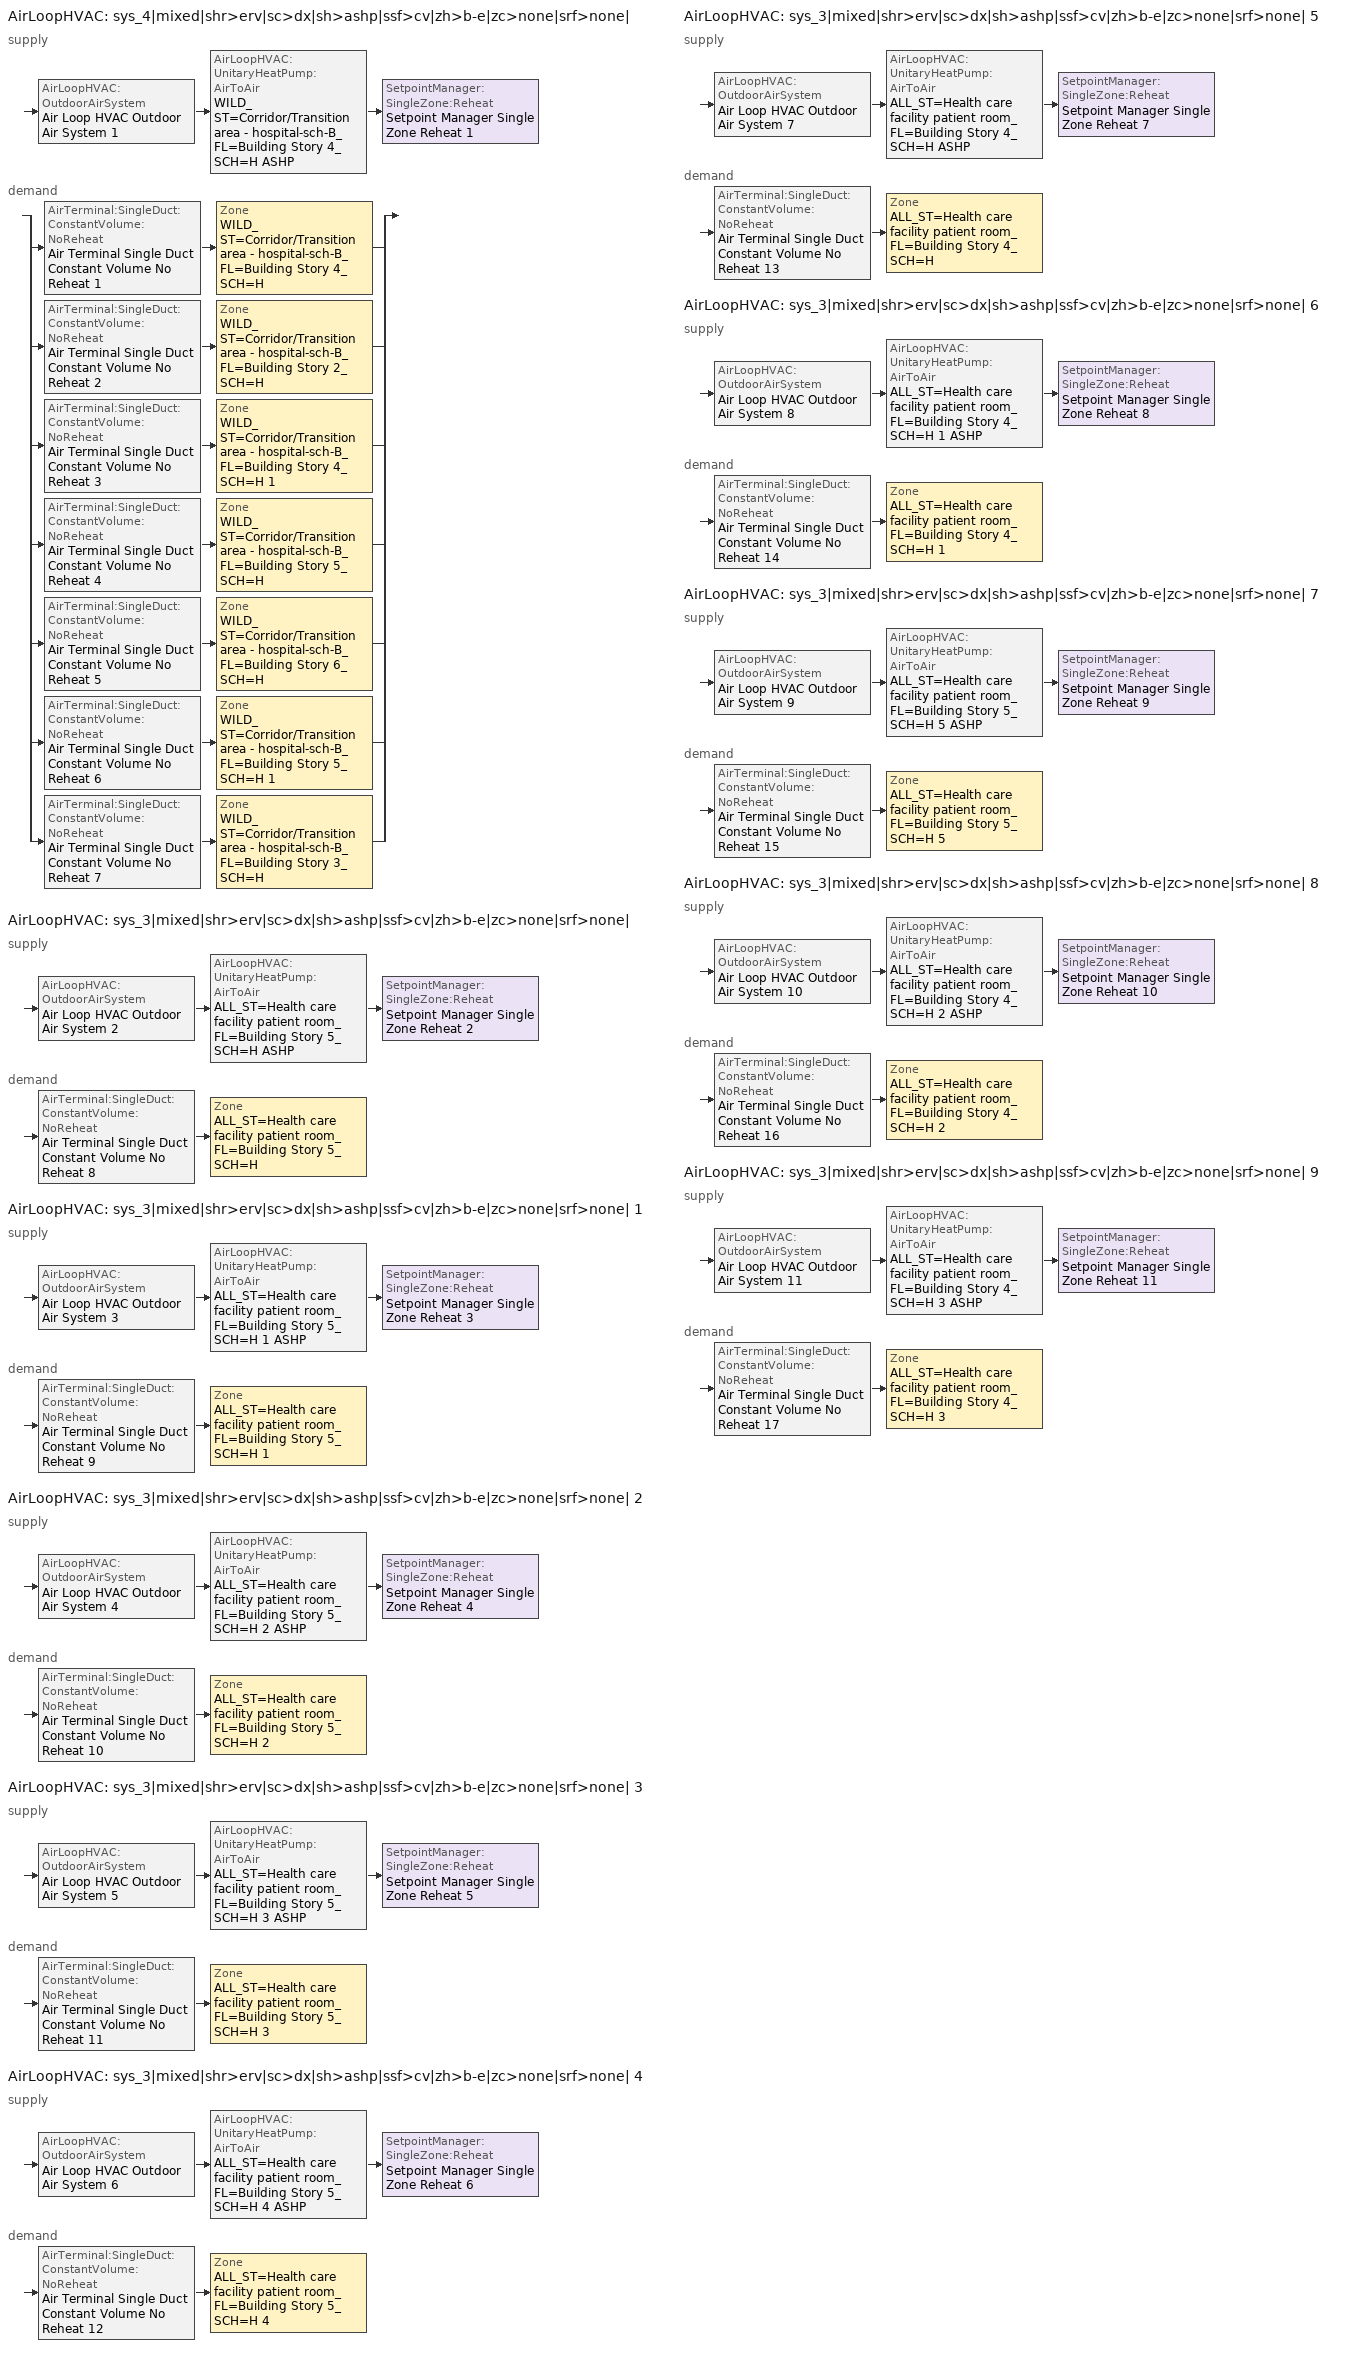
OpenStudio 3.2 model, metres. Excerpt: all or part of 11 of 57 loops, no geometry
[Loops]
AirLoopHVAC 'sys_4|mixed|shr>erv|sc>dx|sh>ashp|ssf>cv|zh>b-e|zc>none|srf>none|'
 supply: AirLoopHVAC:OutdoorAirSystem 'Air Loop HVAC Outdoor Air System 1' > AirLoopHVAC:UnitaryHeatPump:AirToAir 'WILD_ST=Corridor/Transition area - hospital-sch-B_FL=Building Story 4_SCH=H ASHP' > SetpointManager:SingleZone:Reheat 'Setpoint Manager Single Zone Reheat 1'
 demand: split
  | AirTerminal:SingleDuct:ConstantVolume:NoReheat 'Air Terminal Single Duct Constant Volume No Reheat 1' > Zone 'WILD_ST=Corridor/Transition area - hospital-sch-B_FL=Building Story 4_SCH=H'
  | AirTerminal:SingleDuct:ConstantVolume:NoReheat 'Air Terminal Single Duct Constant Volume No Reheat 2' > Zone 'WILD_ST=Corridor/Transition area - hospital-sch-B_FL=Building Story 2_SCH=H'
  | AirTerminal:SingleDuct:ConstantVolume:NoReheat 'Air Terminal Single Duct Constant Volume No Reheat 3' > Zone 'WILD_ST=Corridor/Transition area - hospital-sch-B_FL=Building Story 4_SCH=H 1'
  | AirTerminal:SingleDuct:ConstantVolume:NoReheat 'Air Terminal Single Duct Constant Volume No Reheat 4' > Zone 'WILD_ST=Corridor/Transition area - hospital-sch-B_FL=Building Story 5_SCH=H'
  | AirTerminal:SingleDuct:ConstantVolume:NoReheat 'Air Terminal Single Duct Constant Volume No Reheat 5' > Zone 'WILD_ST=Corridor/Transition area - hospital-sch-B_FL=Building Story 6_SCH=H'
  | AirTerminal:SingleDuct:ConstantVolume:NoReheat 'Air Terminal Single Duct Constant Volume No Reheat 6' > Zone 'WILD_ST=Corridor/Transition area - hospital-sch-B_FL=Building Story 5_SCH=H 1'
  | AirTerminal:SingleDuct:ConstantVolume:NoReheat 'Air Terminal Single Duct Constant Volume No Reheat 7' > Zone 'WILD_ST=Corridor/Transition area - hospital-sch-B_FL=Building Story 3_SCH=H'
AirLoopHVAC 'sys_3|mixed|shr>erv|sc>dx|sh>ashp|ssf>cv|zh>b-e|zc>none|srf>none|'
 supply: AirLoopHVAC:OutdoorAirSystem 'Air Loop HVAC Outdoor Air System 2' > AirLoopHVAC:UnitaryHeatPump:AirToAir 'ALL_ST=Health care facility patient room_FL=Building Story 5_SCH=H ASHP' > SetpointManager:SingleZone:Reheat 'Setpoint Manager Single Zone Reheat 2'
 demand: AirTerminal:SingleDuct:ConstantVolume:NoReheat 'Air Terminal Single Duct Constant Volume No Reheat 8' > Zone 'ALL_ST=Health care facility patient room_FL=Building Story 5_SCH=H'
AirLoopHVAC 'sys_3|mixed|shr>erv|sc>dx|sh>ashp|ssf>cv|zh>b-e|zc>none|srf>none| 1'
 supply: AirLoopHVAC:OutdoorAirSystem 'Air Loop HVAC Outdoor Air System 3' > AirLoopHVAC:UnitaryHeatPump:AirToAir 'ALL_ST=Health care facility patient room_FL=Building Story 5_SCH=H 1 ASHP' > SetpointManager:SingleZone:Reheat 'Setpoint Manager Single Zone Reheat 3'
 demand: AirTerminal:SingleDuct:ConstantVolume:NoReheat 'Air Terminal Single Duct Constant Volume No Reheat 9' > Zone 'ALL_ST=Health care facility patient room_FL=Building Story 5_SCH=H 1'
AirLoopHVAC 'sys_3|mixed|shr>erv|sc>dx|sh>ashp|ssf>cv|zh>b-e|zc>none|srf>none| 2'
 supply: AirLoopHVAC:OutdoorAirSystem 'Air Loop HVAC Outdoor Air System 4' > AirLoopHVAC:UnitaryHeatPump:AirToAir 'ALL_ST=Health care facility patient room_FL=Building Story 5_SCH=H 2 ASHP' > SetpointManager:SingleZone:Reheat 'Setpoint Manager Single Zone Reheat 4'
 demand: AirTerminal:SingleDuct:ConstantVolume:NoReheat 'Air Terminal Single Duct Constant Volume No Reheat 10' > Zone 'ALL_ST=Health care facility patient room_FL=Building Story 5_SCH=H 2'
AirLoopHVAC 'sys_3|mixed|shr>erv|sc>dx|sh>ashp|ssf>cv|zh>b-e|zc>none|srf>none| 3'
 supply: AirLoopHVAC:OutdoorAirSystem 'Air Loop HVAC Outdoor Air System 5' > AirLoopHVAC:UnitaryHeatPump:AirToAir 'ALL_ST=Health care facility patient room_FL=Building Story 5_SCH=H 3 ASHP' > SetpointManager:SingleZone:Reheat 'Setpoint Manager Single Zone Reheat 5'
 demand: AirTerminal:SingleDuct:ConstantVolume:NoReheat 'Air Terminal Single Duct Constant Volume No Reheat 11' > Zone 'ALL_ST=Health care facility patient room_FL=Building Story 5_SCH=H 3'
AirLoopHVAC 'sys_3|mixed|shr>erv|sc>dx|sh>ashp|ssf>cv|zh>b-e|zc>none|srf>none| 4'
 supply: AirLoopHVAC:OutdoorAirSystem 'Air Loop HVAC Outdoor Air System 6' > AirLoopHVAC:UnitaryHeatPump:AirToAir 'ALL_ST=Health care facility patient room_FL=Building Story 5_SCH=H 4 ASHP' > SetpointManager:SingleZone:Reheat 'Setpoint Manager Single Zone Reheat 6'
 demand: AirTerminal:SingleDuct:ConstantVolume:NoReheat 'Air Terminal Single Duct Constant Volume No Reheat 12' > Zone 'ALL_ST=Health care facility patient room_FL=Building Story 5_SCH=H 4'
AirLoopHVAC 'sys_3|mixed|shr>erv|sc>dx|sh>ashp|ssf>cv|zh>b-e|zc>none|srf>none| 5'
 supply: AirLoopHVAC:OutdoorAirSystem 'Air Loop HVAC Outdoor Air System 7' > AirLoopHVAC:UnitaryHeatPump:AirToAir 'ALL_ST=Health care facility patient room_FL=Building Story 4_SCH=H ASHP' > SetpointManager:SingleZone:Reheat 'Setpoint Manager Single Zone Reheat 7'
 demand: AirTerminal:SingleDuct:ConstantVolume:NoReheat 'Air Terminal Single Duct Constant Volume No Reheat 13' > Zone 'ALL_ST=Health care facility patient room_FL=Building Story 4_SCH=H'
AirLoopHVAC 'sys_3|mixed|shr>erv|sc>dx|sh>ashp|ssf>cv|zh>b-e|zc>none|srf>none| 6'
 supply: AirLoopHVAC:OutdoorAirSystem 'Air Loop HVAC Outdoor Air System 8' > AirLoopHVAC:UnitaryHeatPump:AirToAir 'ALL_ST=Health care facility patient room_FL=Building Story 4_SCH=H 1 ASHP' > SetpointManager:SingleZone:Reheat 'Setpoint Manager Single Zone Reheat 8'
 demand: AirTerminal:SingleDuct:ConstantVolume:NoReheat 'Air Terminal Single Duct Constant Volume No Reheat 14' > Zone 'ALL_ST=Health care facility patient room_FL=Building Story 4_SCH=H 1'
AirLoopHVAC 'sys_3|mixed|shr>erv|sc>dx|sh>ashp|ssf>cv|zh>b-e|zc>none|srf>none| 7'
 supply: AirLoopHVAC:OutdoorAirSystem 'Air Loop HVAC Outdoor Air System 9' > AirLoopHVAC:UnitaryHeatPump:AirToAir 'ALL_ST=Health care facility patient room_FL=Building Story 5_SCH=H 5 ASHP' > SetpointManager:SingleZone:Reheat 'Setpoint Manager Single Zone Reheat 9'
 demand: AirTerminal:SingleDuct:ConstantVolume:NoReheat 'Air Terminal Single Duct Constant Volume No Reheat 15' > Zone 'ALL_ST=Health care facility patient room_FL=Building Story 5_SCH=H 5'
AirLoopHVAC 'sys_3|mixed|shr>erv|sc>dx|sh>ashp|ssf>cv|zh>b-e|zc>none|srf>none| 8'
 supply: AirLoopHVAC:OutdoorAirSystem 'Air Loop HVAC Outdoor Air System 10' > AirLoopHVAC:UnitaryHeatPump:AirToAir 'ALL_ST=Health care facility patient room_FL=Building Story 4_SCH=H 2 ASHP' > SetpointManager:SingleZone:Reheat 'Setpoint Manager Single Zone Reheat 10'
 demand: AirTerminal:SingleDuct:ConstantVolume:NoReheat 'Air Terminal Single Duct Constant Volume No Reheat 16' > Zone 'ALL_ST=Health care facility patient room_FL=Building Story 4_SCH=H 2'
AirLoopHVAC 'sys_3|mixed|shr>erv|sc>dx|sh>ashp|ssf>cv|zh>b-e|zc>none|srf>none| 9'
 supply: AirLoopHVAC:OutdoorAirSystem 'Air Loop HVAC Outdoor Air System 11' > AirLoopHVAC:UnitaryHeatPump:AirToAir 'ALL_ST=Health care facility patient room_FL=Building Story 4_SCH=H 3 ASHP' > SetpointManager:SingleZone:Reheat 'Setpoint Manager Single Zone Reheat 11'
 demand: AirTerminal:SingleDuct:ConstantVolume:NoReheat 'Air Terminal Single Duct Constant Volume No Reheat 17' > Zone 'ALL_ST=Health care facility patient room_FL=Building Story 4_SCH=H 3'
[Sizing:Zone] Zone Cooling Design Supply Air Temperature Input Method=TemperatureDifference; Zone Cooling Design Supply Air Temperature {C}=14; Zone Cooling Design Supply Air Temperature Difference {deltaC}=11; Zone Heating Design Supply Air Temperature Input Method=TemperatureDifference; Zone Heating Design Supply Air Temperature {C}=40; Zone Heating Design Supply Air Temperature Difference {deltaC}=21; Zone Cooling Design Supply Air Humidity Ratio {kg-H2O/kg-air}=0.0085; Zone Heating Design Supply Air Humidity Ratio {kg-H2O/kg-air}=0.008; Zone Heating Sizing Factor=1.3; Zone Cooling Sizing Factor=1; Cooling Design Air Flow Method=DesignDay; Heating Design Air Flow Method=DesignDay; Account for Dedicated Outdoor Air System=No; Dedicated Outdoor Air System Control Strategy=NeutralSupplyAir; Dedicated Outdoor Air Low Setpoint Temperature for Design {C}=autosize; Dedicated Outdoor Air High Setpoint Temperature for Design {C}=autosize
ALL_ST=Health care facility patient room_FL=Building Story 5_SCH=H; ALL_ST=Health care facility patient room_FL=Building Story 5_SCH=H 1; ALL_ST=Health care facility patient room_FL=Building Story 5_SCH=H 2; ALL_ST=Health care facility patient room_FL=Building Story 5_SCH=H 3; ALL_ST=Health care facility patient room_FL=Building Story 5_SCH=H 4; ALL_ST=Health care facility patient room_FL=Building Story 4_SCH=H; ALL_ST=Health care facility patient room_FL=Building Story 4_SCH=H 1; ALL_ST=Health care facility patient room_FL=Building Story 5_SCH=H 5; ALL_ST=Health care facility patient room_FL=Building Story 4_SCH=H 2; ALL_ST=Health care facility patient room_FL=Building Story 4_SCH=H 3; WILD_ST=Corridor/Transition area - hospital-sch-B_FL=Building Story 4_SCH=H; WILD_ST=Corridor/Transition area - hospital-sch-B_FL=Building Story 2_SCH=H; WILD_ST=Corridor/Transition area - hospital-sch-B_FL=Building Story 4_SCH=H 1; WILD_ST=Corridor/Transition area - hospital-sch-B_FL=Building Story 5_SCH=H; WILD_ST=Corridor/Transition area - hospital-sch-B_FL=Building Story 6_SCH=H; WILD_ST=Corridor/Transition area - hospital-sch-B_FL=Building Story 5_SCH=H 1; WILD_ST=Corridor/Transition area - hospital-sch-B_FL=Building Story 3_SCH=H
[Zone equipment]
ALL_ST=Health care facility patient room_FL=Building Story 5_SCH=H: Zone HVAC Baseboard Convective Electric 8, Air Terminal Single Duct Constant Volume No Reheat 8
ALL_ST=Health care facility patient room_FL=Building Story 5_SCH=H 1: Zone HVAC Baseboard Convective Electric 9, Air Terminal Single Duct Constant Volume No Reheat 9
ALL_ST=Health care facility patient room_FL=Building Story 5_SCH=H 2: Zone HVAC Baseboard Convective Electric 10, Air Terminal Single Duct Constant Volume No Reheat 10
ALL_ST=Health care facility patient room_FL=Building Story 5_SCH=H 3: Zone HVAC Baseboard Convective Electric 11, Air Terminal Single Duct Constant Volume No Reheat 11
ALL_ST=Health care facility patient room_FL=Building Story 5_SCH=H 4: Zone HVAC Baseboard Convective Electric 12, Air Terminal Single Duct Constant Volume No Reheat 12
ALL_ST=Health care facility patient room_FL=Building Story 4_SCH=H: Zone HVAC Baseboard Convective Electric 13, Air Terminal Single Duct Constant Volume No Reheat 13
ALL_ST=Health care facility patient room_FL=Building Story 4_SCH=H 1: Zone HVAC Baseboard Convective Electric 14, Air Terminal Single Duct Constant Volume No Reheat 14
ALL_ST=Health care facility patient room_FL=Building Story 5_SCH=H 5: Zone HVAC Baseboard Convective Electric 15, Air Terminal Single Duct Constant Volume No Reheat 15
ALL_ST=Health care facility patient room_FL=Building Story 4_SCH=H 2: Zone HVAC Baseboard Convective Electric 16, Air Terminal Single Duct Constant Volume No Reheat 16
ALL_ST=Health care facility patient room_FL=Building Story 4_SCH=H 3: Zone HVAC Baseboard Convective Electric 17, Air Terminal Single Duct Constant Volume No Reheat 17
WILD_ST=Corridor/Transition area - hospital-sch-B_FL=Building Story 4_SCH=H: Zone HVAC Baseboard Convective Electric 1, Air Terminal Single Duct Constant Volume No Reheat 1
WILD_ST=Corridor/Transition area - hospital-sch-B_FL=Building Story 2_SCH=H: Zone HVAC Baseboard Convective Electric 2, Air Terminal Single Duct Constant Volume No Reheat 2
WILD_ST=Corridor/Transition area - hospital-sch-B_FL=Building Story 4_SCH=H 1: Zone HVAC Baseboard Convective Electric 3, Air Terminal Single Duct Constant Volume No Reheat 3
WILD_ST=Corridor/Transition area - hospital-sch-B_FL=Building Story 5_SCH=H: Zone HVAC Baseboard Convective Electric 4, Air Terminal Single Duct Constant Volume No Reheat 4
WILD_ST=Corridor/Transition area - hospital-sch-B_FL=Building Story 6_SCH=H: Zone HVAC Baseboard Convective Electric 5, Air Terminal Single Duct Constant Volume No Reheat 5
WILD_ST=Corridor/Transition area - hospital-sch-B_FL=Building Story 5_SCH=H 1: Zone HVAC Baseboard Convective Electric 6, Air Terminal Single Duct Constant Volume No Reheat 6
WILD_ST=Corridor/Transition area - hospital-sch-B_FL=Building Story 3_SCH=H: Zone HVAC Baseboard Convective Electric 7, Air Terminal Single Duct Constant Volume No Reheat 7
[AirLoopHVAC] Design Supply Air Flow Rate {m3/s}=autosize; Design Return Air Flow Fraction of Supply Air Flow=1
Name | Availability Schedule
sys_4|mixed|shr>erv|sc>dx|sh>ashp|ssf>cv|zh>b-e|zc>none|srf>none| | sys_4|mixed|shr>none|sc>dx|sh>ashp|ssf>cv|zh>b-e|zc>none|srf>none| Occ Sch
sys_3|mixed|shr>erv|sc>dx|sh>ashp|ssf>cv|zh>b-e|zc>none|srf>none| | sys_3|mixed|shr>none|sc>dx|sh>ashp|ssf>cv|zh>b-e|zc>none|srf>none| Occ Sch
sys_3|mixed|shr>erv|sc>dx|sh>ashp|ssf>cv|zh>b-e|zc>none|srf>none| 1 | sys_3|mixed|shr>none|sc>dx|sh>ashp|ssf>cv|zh>b-e|zc>none|srf>none| 1 Occ Sch
sys_3|mixed|shr>erv|sc>dx|sh>ashp|ssf>cv|zh>b-e|zc>none|srf>none| 2 | sys_3|mixed|shr>none|sc>dx|sh>ashp|ssf>cv|zh>b-e|zc>none|srf>none| 2 Occ Sch
sys_3|mixed|shr>erv|sc>dx|sh>ashp|ssf>cv|zh>b-e|zc>none|srf>none| 3 | sys_3|mixed|shr>none|sc>dx|sh>ashp|ssf>cv|zh>b-e|zc>none|srf>none| 3 Occ Sch
sys_3|mixed|shr>erv|sc>dx|sh>ashp|ssf>cv|zh>b-e|zc>none|srf>none| 4 | sys_3|mixed|shr>none|sc>dx|sh>ashp|ssf>cv|zh>b-e|zc>none|srf>none| 4 Occ Sch
sys_3|mixed|shr>erv|sc>dx|sh>ashp|ssf>cv|zh>b-e|zc>none|srf>none| 5 | sys_3|mixed|shr>none|sc>dx|sh>ashp|ssf>cv|zh>b-e|zc>none|srf>none| 5 Occ Sch
sys_3|mixed|shr>erv|sc>dx|sh>ashp|ssf>cv|zh>b-e|zc>none|srf>none| 6 | sys_3|mixed|shr>none|sc>dx|sh>ashp|ssf>cv|zh>b-e|zc>none|srf>none| 6 Occ Sch
sys_3|mixed|shr>erv|sc>dx|sh>ashp|ssf>cv|zh>b-e|zc>none|srf>none| 7 | sys_3|mixed|shr>none|sc>dx|sh>ashp|ssf>cv|zh>b-e|zc>none|srf>none| 7 Occ Sch
sys_3|mixed|shr>erv|sc>dx|sh>ashp|ssf>cv|zh>b-e|zc>none|srf>none| 8 | sys_3|mixed|shr>none|sc>dx|sh>ashp|ssf>cv|zh>b-e|zc>none|srf>none| 8 Occ Sch
sys_3|mixed|shr>erv|sc>dx|sh>ashp|ssf>cv|zh>b-e|zc>none|srf>none| 9 | sys_3|mixed|shr>none|sc>dx|sh>ashp|ssf>cv|zh>b-e|zc>none|srf>none| 9 Occ Sch
[Sizing:System] Type of Load to Size On=Sensible; Design Outdoor Air Flow Rate {m3/s}=Autosize; Central Heating Maximum System Air Flow Ratio=1; Preheat Design Temperature {C}=7; Preheat Design Humidity Ratio {kg-H2O/kg-Air}=0.008; Precool Design Temperature {C}=13; Precool Design Humidity Ratio {kg-H2O/kg-Air}=0.008; Central Cooling Design Supply Air Temperature {C}=13; Central Heating Design Supply Air Temperature {C}=43; Sizing Option=NonCoincident; 100% Outdoor Air in Cooling=No; 100% Outdoor Air in Heating=No; Central Cooling Design Supply Air Humidity Ratio {kg-H2O/kg-Air}=0.0085; Central Heating Design Supply Air Humidity Ratio {kg-H2O/kg-Air}=0.008; Cooling Design Air Flow Method=DesignDay; Cooling Design Air Flow Rate {m3/s}=0; Heating Design Air Flow Method=DesignDay; Heating Design Air Flow Rate {m3/s}=0; System Outdoor Air Method=ZoneSum; Zone Maximum Outdoor Air Fraction=1; Cooling Supply Air Flow Rate Per Floor Area {m3/s-m2}=0.00996765; Cooling Fraction of Autosized Cooling Supply Air Flow Rate=1; Cooling Supply Air Flow Rate Per Unit Cooling Capacity {m3/s-W}=3.94755e-05; Heating Supply Air Flow Rate Per Floor Area {m3/s-m2}=0.00996765; Heating Fraction of Autosized Heating Supply Air Flow Rate=1; Heating Fraction of Autosized Cooling Supply Air Flow Rate=1; Heating Supply Air Flow Rate Per Unit Heating Capacity {m3/s-W}=3.15882e-05; Cooling Design Capacity Method=CoolingDesignCapacity; Cooling Design Capacity {W}=autosize; Cooling Design Capacity Per Floor Area {W/m2}=234.7; Fraction of Autosized Cooling Design Capacity=1; Heating Design Capacity Method=HeatingDesignCapacity; Heating Design Capacity {W}=autosize; Heating Design Capacity Per Floor Area {W/m2}=157; Fraction of Autosized Heating Design Capacity=1; Central Cooling Capacity Control Method=OnOff
sys_4|mixed|shr>erv|sc>dx|sh>ashp|ssf>cv|zh>b-e|zc>none|srf>none|; sys_3|mixed|shr>erv|sc>dx|sh>ashp|ssf>cv|zh>b-e|zc>none|srf>none|; sys_3|mixed|shr>erv|sc>dx|sh>ashp|ssf>cv|zh>b-e|zc>none|srf>none| 1; sys_3|mixed|shr>erv|sc>dx|sh>ashp|ssf>cv|zh>b-e|zc>none|srf>none| 2; sys_3|mixed|shr>erv|sc>dx|sh>ashp|ssf>cv|zh>b-e|zc>none|srf>none| 3; sys_3|mixed|shr>erv|sc>dx|sh>ashp|ssf>cv|zh>b-e|zc>none|srf>none| 4; sys_3|mixed|shr>erv|sc>dx|sh>ashp|ssf>cv|zh>b-e|zc>none|srf>none| 5; sys_3|mixed|shr>erv|sc>dx|sh>ashp|ssf>cv|zh>b-e|zc>none|srf>none| 6; sys_3|mixed|shr>erv|sc>dx|sh>ashp|ssf>cv|zh>b-e|zc>none|srf>none| 7; sys_3|mixed|shr>erv|sc>dx|sh>ashp|ssf>cv|zh>b-e|zc>none|srf>none| 8; sys_3|mixed|shr>erv|sc>dx|sh>ashp|ssf>cv|zh>b-e|zc>none|srf>none| 9
[Fan:OnOff] Availability Schedule=Always On Discrete; Fan Total Efficiency=0.39975; Maximum Flow Rate {m3/s}=autosize; Motor Efficiency=0.615; Motor In Airstream Fraction=1
Name | Pressure Rise {Pa} | Fan Power Ratio Function of Speed Ratio Curve | Fan Efficiency Ratio Function of Speed Ratio Curve
Fan On Off 1 | 1110.94 | Fan On Off Power Curve | Fan On Off Efficiency Curve
Fan On Off 2 | 622.722 | Fan On Off Power Curve 1 | Fan On Off Efficiency Curve 1
Fan On Off 3 | 622.722 | Fan On Off Power Curve 2 | Fan On Off Efficiency Curve 2
Fan On Off 4 | 622.722 | Fan On Off Power Curve 3 | Fan On Off Efficiency Curve 3
Fan On Off 5 | 622.722 | Fan On Off Power Curve 4 | Fan On Off Efficiency Curve 4
Fan On Off 6 | 622.722 | Fan On Off Power Curve 5 | Fan On Off Efficiency Curve 5
Fan On Off 7 | 622.722 | Fan On Off Power Curve 6 | Fan On Off Efficiency Curve 6
Fan On Off 8 | 622.722 | Fan On Off Power Curve 7 | Fan On Off Efficiency Curve 7
Fan On Off 9 | 622.722 | Fan On Off Power Curve 8 | Fan On Off Efficiency Curve 8
Fan On Off 10 | 622.722 | Fan On Off Power Curve 9 | Fan On Off Efficiency Curve 9
Fan On Off 11 | 622.722 | Fan On Off Power Curve 10 | Fan On Off Efficiency Curve 10
[Coil:Cooling:DX:SingleSpeed] Availability Schedule=Always On Discrete; Rated Total Cooling Capacity {W}=autosize; Rated Sensible Heat Ratio=autosize; Rated Air Flow Rate {m3/s}=autosize; Rated Evaporator Fan Power Per Volume Flow Rate {W/(m3/s)}=773.3; Total Cooling Capacity Function of Temperature Curve=DXCOOL-NECB2011-REF-CAPFT; Total Cooling Capacity Function of Flow Fraction Curve=DXCOOL-NECB2011-REF-CAPFFLOW; Energy Input Ratio Function of Temperature Curve=DXCOOL-NECB2011-REF-COOLEIRFT; Energy Input Ratio Function of Flow Fraction Curve=DXCOOL-NECB2011-REF-COOLEIRFFLOW; Part Load Fraction Correlation Curve=DXCOOL-NECB2011-REF-COOLPLFFPLR; Minimum Outdoor Dry-Bulb Temperature for Compressor Operation {C}=-25; Condenser Type=AirCooled; Evaporative Condenser Effectiveness=0; Evaporative Condenser Air Flow Rate {m3/s}=Autosize; Evaporative Condenser Pump Rated Power Consumption {W}=Autosize; Crankcase Heater Capacity {W}=0; Maximum Outdoor Dry-Bulb Temperature for Crankcase Heater Operation {C}=0; Basin Heater Capacity {W/K}=0; Basin Heater Setpoint Temperature {C}=10
Name | Rated COP {W/W}
CoilCoolingDXSingleSpeed_dx 401kBtu/hr 9.3EER | 3.23281
CoilCoolingDXSingleSpeed_dx 1 103kBtu/hr 10.8EER; CoilCoolingDXSingleSpeed_dx 2 92kBtu/hr 10.8EER; CoilCoolingDXSingleSpeed_dx 9 86kBtu/hr 10.8EER | 3.73224
CoilCoolingDXSingleSpeed_dx 3 19kBtu/hr 10.0EER; CoilCoolingDXSingleSpeed_dx 4 24kBtu/hr 10.0EER; CoilCoolingDXSingleSpeed_dx 5 46kBtu/hr 10.0EER; CoilCoolingDXSingleSpeed_dx 6 15kBtu/hr 10.0EER; CoilCoolingDXSingleSpeed_dx 7 19kBtu/hr 10.0EER; CoilCoolingDXSingleSpeed_dx 8 15kBtu/hr 10.0EER; CoilCoolingDXSingleSpeed_dx 10 16kBtu/hr 10.0EER | 3.46588
[Coil:Heating:DX:SingleSpeed] Availability Schedule=Always On Discrete; Rated Air Flow Rate {m3/s}=Autosize; Rated Supply Fan Power Per Volume Flow Rate {W/(m3/s)}=773.3; Total Heating Capacity Function of Temperature Curve=DXHEAT-NECB2011-REF-CAPFT; Total Heating Capacity Function of Flow Fraction Curve=DXHEAT-NECB2011-REF-CAPFFLOW; Energy Input Ratio Function of Temperature Curve=DXHEAT-NECB2011-REF-EIRFT; Energy Input Ratio Function of Flow Fraction Curve=DXHEAT-NECB2011-REF-EIRFFLOW; Part Load Fraction Correlation Curve=DXHEAT-NECB2011-REF-PLFFPLR; Minimum Outdoor Dry-Bulb Temperature for Compressor Operation {C}=-10; Defrost Strategy=Resistive; Defrost Control=Timed; Defrost Time Period Fraction=0.166667; Resistive Defrost Heater Capacity {W}=2000
Name | Rated Total Heating Capacity {W} | Rated COP {W/W}
CoilHeatingDXSingleSpeed_dx 290 Clg kBtu/hr 3.2COPH | 85082.6 | 3.53589
CoilHeatingDXSingleSpeed_dx 1 74 Clg kBtu/hr 3.3COPH | 21811.4 | 3.54095
CoilHeatingDXSingleSpeed_dx 2 67 Clg kBtu/hr 3.3COPH | 19586.8 | 3.53724
CoilHeatingDXSingleSpeed_dx 3 14 Clg kBtu/hr 3.1COPH | 4079.77 | 3.29859
CoilHeatingDXSingleSpeed_dx 4 18 Clg kBtu/hr 3.1COPH | 5194.28 | 3.30033
CoilHeatingDXSingleSpeed_dx 5 33 Clg kBtu/hr 3.1COPH | 9759.94 | 3.30748
CoilHeatingDXSingleSpeed_dx 6 11 Clg kBtu/hr 3.1COPH | 3150.75 | 3.29713
CoilHeatingDXSingleSpeed_dx 7 14 Clg kBtu/hr 3.1COPH | 4062.92 | 3.29856
CoilHeatingDXSingleSpeed_dx 8 11 Clg kBtu/hr 3.1COPH | 3286.89 | 3.29735
CoilHeatingDXSingleSpeed_dx 9 62 Clg kBtu/hr 3.1COPH | 18219.4 | 3.32072
CoilHeatingDXSingleSpeed_dx 10 11 Clg kBtu/hr 3.1COPH | 3307.47 | 3.29738
[Controller:OutdoorAir] Minimum Outdoor Air Flow Rate {m3/s}=autosize; Maximum Outdoor Air Flow Rate {m3/s}=Autosize; Economizer Control Action Type=ModulateFlow; Lockout Type=NoLockout; Minimum Limit Type=FixedMinimum; High Humidity Control=No; Heat Recovery Bypass Control Type=BypassWhenOAFlowGreaterThanMinimum
Name | Economizer Control Type | Minimum Outdoor Air Schedule | Controller Mechanical Ventilation | Economizer Maximum Limit Dry-Bulb Temperature {C} | Economizer Maximum Limit Enthalpy {J/kg} | Economizer Minimum Limit Dry-Bulb Temperature {C}
Controller Outdoor Air 1 | DifferentialEnthalpy | sys_4|mixed|shr>none|sc>dx|sh>ashp|ssf>cv|zh>b-e|zc>none|srf>none| Occ Sch | Controller Mechanical Ventilation 1
Controller Outdoor Air 2 | DifferentialEnthalpy | sys_3|mixed|shr>none|sc>dx|sh>ashp|ssf>cv|zh>b-e|zc>none|srf>none| Occ Sch | Controller Mechanical Ventilation 2
Controller Outdoor Air 3 | DifferentialEnthalpy | sys_3|mixed|shr>none|sc>dx|sh>ashp|ssf>cv|zh>b-e|zc>none|srf>none| 1 Occ Sch | Controller Mechanical Ventilation 3
Controller Outdoor Air 4 | NoEconomizer | sys_3|mixed|shr>none|sc>dx|sh>ashp|ssf>cv|zh>b-e|zc>none|srf>none| 2 Occ Sch | Controller Mechanical Ventilation 4 | 28 | 64000 | -100
Controller Outdoor Air 5 | NoEconomizer | sys_3|mixed|shr>none|sc>dx|sh>ashp|ssf>cv|zh>b-e|zc>none|srf>none| 3 Occ Sch | Controller Mechanical Ventilation 5 | 28 | 64000 | -100
Controller Outdoor Air 6 | NoEconomizer | sys_3|mixed|shr>none|sc>dx|sh>ashp|ssf>cv|zh>b-e|zc>none|srf>none| 4 Occ Sch | Controller Mechanical Ventilation 6 | 28 | 64000 | -100
Controller Outdoor Air 7 | NoEconomizer | sys_3|mixed|shr>none|sc>dx|sh>ashp|ssf>cv|zh>b-e|zc>none|srf>none| 5 Occ Sch | Controller Mechanical Ventilation 7 | 28 | 64000 | -100
Controller Outdoor Air 8 | NoEconomizer | sys_3|mixed|shr>none|sc>dx|sh>ashp|ssf>cv|zh>b-e|zc>none|srf>none| 6 Occ Sch | Controller Mechanical Ventilation 8 | 28 | 64000 | -100
Controller Outdoor Air 9 | NoEconomizer | sys_3|mixed|shr>none|sc>dx|sh>ashp|ssf>cv|zh>b-e|zc>none|srf>none| 7 Occ Sch | Controller Mechanical Ventilation 9 | 28 | 64000 | -100
Controller Outdoor Air 10 | DifferentialEnthalpy | sys_3|mixed|shr>none|sc>dx|sh>ashp|ssf>cv|zh>b-e|zc>none|srf>none| 8 Occ Sch | Controller Mechanical Ventilation 10
Controller Outdoor Air 11 | NoEconomizer | sys_3|mixed|shr>none|sc>dx|sh>ashp|ssf>cv|zh>b-e|zc>none|srf>none| 9 Occ Sch | Controller Mechanical Ventilation 11 | 28 | 64000 | -100
[Controller:MechanicalVentilation] Availability Schedule=Always On Discrete; System Outdoor Air Method=ZoneSum
Controller Mechanical Ventilation 1; Controller Mechanical Ventilation 2; Controller Mechanical Ventilation 3; Controller Mechanical Ventilation 4; Controller Mechanical Ventilation 5; Controller Mechanical Ventilation 6; Controller Mechanical Ventilation 7; Controller Mechanical Ventilation 8; Controller Mechanical Ventilation 9; Controller Mechanical Ventilation 10; Controller Mechanical Ventilation 11
[AirLoopHVAC:OutdoorAirSystem]
Name | Controller
Air Loop HVAC Outdoor Air System 1 | Controller Outdoor Air 1
Air Loop HVAC Outdoor Air System 2 | Controller Outdoor Air 2
Air Loop HVAC Outdoor Air System 3 | Controller Outdoor Air 3
Air Loop HVAC Outdoor Air System 4 | Controller Outdoor Air 4
Air Loop HVAC Outdoor Air System 5 | Controller Outdoor Air 5
Air Loop HVAC Outdoor Air System 6 | Controller Outdoor Air 6
Air Loop HVAC Outdoor Air System 7 | Controller Outdoor Air 7
Air Loop HVAC Outdoor Air System 8 | Controller Outdoor Air 8
Air Loop HVAC Outdoor Air System 9 | Controller Outdoor Air 9
Air Loop HVAC Outdoor Air System 10 | Controller Outdoor Air 10
Air Loop HVAC Outdoor Air System 11 | Controller Outdoor Air 11
[Coil:Heating:Gas] Availability Schedule=Always On Discrete; Nominal Capacity {W}=AutoSize; Parasitic Electric Load {W}=0; Part Load Fraction Correlation Curve=FURNACE-EFFPLR-NECB2011; Parasitic Gas Load {W}=0
Name | Gas Burner Efficiency
Coil Heating Gas 1 | 0.81
Coil Heating Gas 2; Coil Heating Gas 3; Coil Heating Gas 4; Coil Heating Gas 5; Coil Heating Gas 6; Coil Heating Gas 7; Coil Heating Gas 8; Coil Heating Gas 9; Coil Heating Gas 10; Coil Heating Gas 11 | 0.924
[AirLoopHVAC:UnitaryHeatPump:AirToAir] Availability Schedule=Always On Discrete; Supply Air Flow Rate During Cooling Operation {m3/s}=Autosize; Supply Air Flow Rate During Heating Operation {m3/s}=Autosize; Maximum Supply Air Temperature from Supplemental Heater {C}=Autosize
Name | Controlling Zone or Thermostat Location | Supply Air Fan | Heating Coil | Cooling Coil | Supplemental Heating Coil | Supply Air Fan Operating Mode Schedule
WILD_ST=Corridor/Transition area - hospital-sch-B_FL=Building Story 4_SCH=H ASHP | WILD_ST=Corridor/Transition area - hospital-sch-B_FL=Building Story 4_SCH=H | Fan On Off 1 | CoilHeatingDXSingleSpeed_dx 290 Clg kBtu/hr 3.2COPH | CoilCoolingDXSingleSpeed_dx 401kBtu/hr 9.3EER | Coil Heating Gas 1 | sys_4|mixed|shr>none|sc>dx|sh>ashp|ssf>cv|zh>b-e|zc>none|srf>none| Occ Sch
ALL_ST=Health care facility patient room_FL=Building Story 5_SCH=H ASHP | ALL_ST=Health care facility patient room_FL=Building Story 5_SCH=H | Fan On Off 2 | CoilHeatingDXSingleSpeed_dx 1 74 Clg kBtu/hr 3.3COPH | CoilCoolingDXSingleSpeed_dx 1 103kBtu/hr 10.8EER | Coil Heating Gas 2 | sys_3|mixed|shr>none|sc>dx|sh>ashp|ssf>cv|zh>b-e|zc>none|srf>none| Occ Sch
ALL_ST=Health care facility patient room_FL=Building Story 5_SCH=H 1 ASHP | ALL_ST=Health care facility patient room_FL=Building Story 5_SCH=H 1 | Fan On Off 3 | CoilHeatingDXSingleSpeed_dx 2 67 Clg kBtu/hr 3.3COPH | CoilCoolingDXSingleSpeed_dx 2 92kBtu/hr 10.8EER | Coil Heating Gas 3 | sys_3|mixed|shr>none|sc>dx|sh>ashp|ssf>cv|zh>b-e|zc>none|srf>none| 1 Occ Sch
ALL_ST=Health care facility patient room_FL=Building Story 5_SCH=H 2 ASHP | ALL_ST=Health care facility patient room_FL=Building Story 5_SCH=H 2 | Fan On Off 4 | CoilHeatingDXSingleSpeed_dx 3 14 Clg kBtu/hr 3.1COPH | CoilCoolingDXSingleSpeed_dx 3 19kBtu/hr 10.0EER | Coil Heating Gas 4 | sys_3|mixed|shr>none|sc>dx|sh>ashp|ssf>cv|zh>b-e|zc>none|srf>none| 2 Occ Sch
ALL_ST=Health care facility patient room_FL=Building Story 5_SCH=H 3 ASHP | ALL_ST=Health care facility patient room_FL=Building Story 5_SCH=H 3 | Fan On Off 5 | CoilHeatingDXSingleSpeed_dx 4 18 Clg kBtu/hr 3.1COPH | CoilCoolingDXSingleSpeed_dx 4 24kBtu/hr 10.0EER | Coil Heating Gas 5 | sys_3|mixed|shr>none|sc>dx|sh>ashp|ssf>cv|zh>b-e|zc>none|srf>none| 3 Occ Sch
ALL_ST=Health care facility patient room_FL=Building Story 5_SCH=H 4 ASHP | ALL_ST=Health care facility patient room_FL=Building Story 5_SCH=H 4 | Fan On Off 6 | CoilHeatingDXSingleSpeed_dx 5 33 Clg kBtu/hr 3.1COPH | CoilCoolingDXSingleSpeed_dx 5 46kBtu/hr 10.0EER | Coil Heating Gas 6 | sys_3|mixed|shr>none|sc>dx|sh>ashp|ssf>cv|zh>b-e|zc>none|srf>none| 4 Occ Sch
ALL_ST=Health care facility patient room_FL=Building Story 4_SCH=H ASHP | ALL_ST=Health care facility patient room_FL=Building Story 4_SCH=H | Fan On Off 7 | CoilHeatingDXSingleSpeed_dx 6 11 Clg kBtu/hr 3.1COPH | CoilCoolingDXSingleSpeed_dx 6 15kBtu/hr 10.0EER | Coil Heating Gas 7 | sys_3|mixed|shr>none|sc>dx|sh>ashp|ssf>cv|zh>b-e|zc>none|srf>none| 5 Occ Sch
ALL_ST=Health care facility patient room_FL=Building Story 4_SCH=H 1 ASHP | ALL_ST=Health care facility patient room_FL=Building Story 4_SCH=H 1 | Fan On Off 8 | CoilHeatingDXSingleSpeed_dx 7 14 Clg kBtu/hr 3.1COPH | CoilCoolingDXSingleSpeed_dx 7 19kBtu/hr 10.0EER | Coil Heating Gas 8 | sys_3|mixed|shr>none|sc>dx|sh>ashp|ssf>cv|zh>b-e|zc>none|srf>none| 6 Occ Sch
ALL_ST=Health care facility patient room_FL=Building Story 5_SCH=H 5 ASHP | ALL_ST=Health care facility patient room_FL=Building Story 5_SCH=H 5 | Fan On Off 9 | CoilHeatingDXSingleSpeed_dx 8 11 Clg kBtu/hr 3.1COPH | CoilCoolingDXSingleSpeed_dx 8 15kBtu/hr 10.0EER | Coil Heating Gas 9 | sys_3|mixed|shr>none|sc>dx|sh>ashp|ssf>cv|zh>b-e|zc>none|srf>none| 7 Occ Sch
ALL_ST=Health care facility patient room_FL=Building Story 4_SCH=H 2 ASHP | ALL_ST=Health care facility patient room_FL=Building Story 4_SCH=H 2 | Fan On Off 10 | CoilHeatingDXSingleSpeed_dx 9 62 Clg kBtu/hr 3.1COPH | CoilCoolingDXSingleSpeed_dx 9 86kBtu/hr 10.8EER | Coil Heating Gas 10 | sys_3|mixed|shr>none|sc>dx|sh>ashp|ssf>cv|zh>b-e|zc>none|srf>none| 8 Occ Sch
ALL_ST=Health care facility patient room_FL=Building Story 4_SCH=H 3 ASHP | ALL_ST=Health care facility patient room_FL=Building Story 4_SCH=H 3 | Fan On Off 11 | CoilHeatingDXSingleSpeed_dx 10 11 Clg kBtu/hr 3.1COPH | CoilCoolingDXSingleSpeed_dx 10 16kBtu/hr 10.0EER | Coil Heating Gas 11 | sys_3|mixed|shr>none|sc>dx|sh>ashp|ssf>cv|zh>b-e|zc>none|srf>none| 9 Occ Sch
[SetpointManager:SingleZone:Reheat] Minimum Supply Air Temperature {C}=13; Maximum Supply Air Temperature {C}=43
Name | Control Zone
Setpoint Manager Single Zone Reheat 1 | WILD_ST=Corridor/Transition area - hospital-sch-B_FL=Building Story 4_SCH=H
Setpoint Manager Single Zone Reheat 2 | ALL_ST=Health care facility patient room_FL=Building Story 5_SCH=H
Setpoint Manager Single Zone Reheat 3 | ALL_ST=Health care facility patient room_FL=Building Story 5_SCH=H 1
Setpoint Manager Single Zone Reheat 4 | ALL_ST=Health care facility patient room_FL=Building Story 5_SCH=H 2
Setpoint Manager Single Zone Reheat 5 | ALL_ST=Health care facility patient room_FL=Building Story 5_SCH=H 3
Setpoint Manager Single Zone Reheat 6 | ALL_ST=Health care facility patient room_FL=Building Story 5_SCH=H 4
Setpoint Manager Single Zone Reheat 7 | ALL_ST=Health care facility patient room_FL=Building Story 4_SCH=H
Setpoint Manager Single Zone Reheat 8 | ALL_ST=Health care facility patient room_FL=Building Story 4_SCH=H 1
Setpoint Manager Single Zone Reheat 9 | ALL_ST=Health care facility patient room_FL=Building Story 5_SCH=H 5
Setpoint Manager Single Zone Reheat 10 | ALL_ST=Health care facility patient room_FL=Building Story 4_SCH=H 2
Setpoint Manager Single Zone Reheat 11 | ALL_ST=Health care facility patient room_FL=Building Story 4_SCH=H 3
[ZoneHVAC:Baseboard:Convective:Electric] Availability Schedule=Always On Discrete; Nominal Capacity {W}=autosize; Efficiency=1
Zone HVAC Baseboard Convective Electric 1; Zone HVAC Baseboard Convective Electric 2; Zone HVAC Baseboard Convective Electric 3; Zone HVAC Baseboard Convective Electric 4; Zone HVAC Baseboard Convective Electric 5; Zone HVAC Baseboard Convective Electric 6; Zone HVAC Baseboard Convective Electric 7; Zone HVAC Baseboard Convective Electric 8; Zone HVAC Baseboard Convective Electric 9; Zone HVAC Baseboard Convective Electric 10; Zone HVAC Baseboard Convective Electric 11; Zone HVAC Baseboard Convective Electric 12; Zone HVAC Baseboard Convective Electric 13; Zone HVAC Baseboard Convective Electric 14; Zone HVAC Baseboard Convective Electric 15; Zone HVAC Baseboard Convective Electric 16; Zone HVAC Baseboard Convective Electric 17
[AirTerminal:SingleDuct:ConstantVolume:NoReheat] Availability Schedule=Always On Discrete; Maximum Air Flow Rate {m3/s}=AutoSize
Air Terminal Single Duct Constant Volume No Reheat 1; Air Terminal Single Duct Constant Volume No Reheat 2; Air Terminal Single Duct Constant Volume No Reheat 3; Air Terminal Single Duct Constant Volume No Reheat 4; Air Terminal Single Duct Constant Volume No Reheat 5; Air Terminal Single Duct Constant Volume No Reheat 6; Air Terminal Single Duct Constant Volume No Reheat 7; Air Terminal Single Duct Constant Volume No Reheat 8; Air Terminal Single Duct Constant Volume No Reheat 9; Air Terminal Single Duct Constant Volume No Reheat 10; Air Terminal Single Duct Constant Volume No Reheat 11; Air Terminal Single Duct Constant Volume No Reheat 12; Air Terminal Single Duct Constant Volume No Reheat 13; Air Terminal Single Duct Constant Volume No Reheat 14; Air Terminal Single Duct Constant Volume No Reheat 15; Air Terminal Single Duct Constant Volume No Reheat 16; Air Terminal Single Duct Constant Volume No Reheat 17
[Schedule:Ruleset]
Name | Default Day Schedule | Summer Design Day Schedule | Winter Design Day Schedule
sys_3|mixed|shr>none|sc>dx|sh>ashp|ssf>cv|zh>b-e|zc>none|srf>none| Occ Sch | sys_3|mixed|shr>none|sc>dx|sh>ashp|ssf>cv|zh>b-e|zc>none|srf>none| Occ Sch Default | sys_3|mixed|shr>none|sc>dx|sh>ashp|ssf>cv|zh>b-e|zc>none|srf>none| Occ Sch Summer Design Day | sys_3|mixed|shr>none|sc>dx|sh>ashp|ssf>cv|zh>b-e|zc>none|srf>none| Occ Sch Winter Design Day
sys_3|mixed|shr>none|sc>dx|sh>ashp|ssf>cv|zh>b-e|zc>none|srf>none| 1 Occ Sch | sys_3|mixed|shr>none|sc>dx|sh>ashp|ssf>cv|zh>b-e|zc>none|srf>none| 1 Occ Sch Default | sys_3|mixed|shr>none|sc>dx|sh>ashp|ssf>cv|zh>b-e|zc>none|srf>none| 1 Occ Sch Summer Design Day | sys_3|mixed|shr>none|sc>dx|sh>ashp|ssf>cv|zh>b-e|zc>none|srf>none| 1 Occ Sch Winter Design Day
sys_3|mixed|shr>none|sc>dx|sh>ashp|ssf>cv|zh>b-e|zc>none|srf>none| 2 Occ Sch | sys_3|mixed|shr>none|sc>dx|sh>ashp|ssf>cv|zh>b-e|zc>none|srf>none| 2 Occ Sch Default | sys_3|mixed|shr>none|sc>dx|sh>ashp|ssf>cv|zh>b-e|zc>none|srf>none| 2 Occ Sch Summer Design Day | sys_3|mixed|shr>none|sc>dx|sh>ashp|ssf>cv|zh>b-e|zc>none|srf>none| 2 Occ Sch Winter Design Day
sys_3|mixed|shr>none|sc>dx|sh>ashp|ssf>cv|zh>b-e|zc>none|srf>none| 3 Occ Sch | sys_3|mixed|shr>none|sc>dx|sh>ashp|ssf>cv|zh>b-e|zc>none|srf>none| 3 Occ Sch Default | sys_3|mixed|shr>none|sc>dx|sh>ashp|ssf>cv|zh>b-e|zc>none|srf>none| 3 Occ Sch Summer Design Day | sys_3|mixed|shr>none|sc>dx|sh>ashp|ssf>cv|zh>b-e|zc>none|srf>none| 3 Occ Sch Winter Design Day
sys_3|mixed|shr>none|sc>dx|sh>ashp|ssf>cv|zh>b-e|zc>none|srf>none| 4 Occ Sch | sys_3|mixed|shr>none|sc>dx|sh>ashp|ssf>cv|zh>b-e|zc>none|srf>none| 4 Occ Sch Default | sys_3|mixed|shr>none|sc>dx|sh>ashp|ssf>cv|zh>b-e|zc>none|srf>none| 4 Occ Sch Summer Design Day | sys_3|mixed|shr>none|sc>dx|sh>ashp|ssf>cv|zh>b-e|zc>none|srf>none| 4 Occ Sch Winter Design Day
sys_3|mixed|shr>none|sc>dx|sh>ashp|ssf>cv|zh>b-e|zc>none|srf>none| 5 Occ Sch | sys_3|mixed|shr>none|sc>dx|sh>ashp|ssf>cv|zh>b-e|zc>none|srf>none| 5 Occ Sch Default | sys_3|mixed|shr>none|sc>dx|sh>ashp|ssf>cv|zh>b-e|zc>none|srf>none| 5 Occ Sch Summer Design Day | sys_3|mixed|shr>none|sc>dx|sh>ashp|ssf>cv|zh>b-e|zc>none|srf>none| 5 Occ Sch Winter Design Day
sys_3|mixed|shr>none|sc>dx|sh>ashp|ssf>cv|zh>b-e|zc>none|srf>none| 6 Occ Sch | sys_3|mixed|shr>none|sc>dx|sh>ashp|ssf>cv|zh>b-e|zc>none|srf>none| 6 Occ Sch Default | sys_3|mixed|shr>none|sc>dx|sh>ashp|ssf>cv|zh>b-e|zc>none|srf>none| 6 Occ Sch Summer Design Day | sys_3|mixed|shr>none|sc>dx|sh>ashp|ssf>cv|zh>b-e|zc>none|srf>none| 6 Occ Sch Winter Design Day
sys_3|mixed|shr>none|sc>dx|sh>ashp|ssf>cv|zh>b-e|zc>none|srf>none| 7 Occ Sch | sys_3|mixed|shr>none|sc>dx|sh>ashp|ssf>cv|zh>b-e|zc>none|srf>none| 7 Occ Sch Default | sys_3|mixed|shr>none|sc>dx|sh>ashp|ssf>cv|zh>b-e|zc>none|srf>none| 7 Occ Sch Summer Design Day | sys_3|mixed|shr>none|sc>dx|sh>ashp|ssf>cv|zh>b-e|zc>none|srf>none| 7 Occ Sch Winter Design Day
sys_3|mixed|shr>none|sc>dx|sh>ashp|ssf>cv|zh>b-e|zc>none|srf>none| 8 Occ Sch | sys_3|mixed|shr>none|sc>dx|sh>ashp|ssf>cv|zh>b-e|zc>none|srf>none| 8 Occ Sch Default | sys_3|mixed|shr>none|sc>dx|sh>ashp|ssf>cv|zh>b-e|zc>none|srf>none| 8 Occ Sch Summer Design Day | sys_3|mixed|shr>none|sc>dx|sh>ashp|ssf>cv|zh>b-e|zc>none|srf>none| 8 Occ Sch Winter Design Day
sys_3|mixed|shr>none|sc>dx|sh>ashp|ssf>cv|zh>b-e|zc>none|srf>none| 9 Occ Sch | sys_3|mixed|shr>none|sc>dx|sh>ashp|ssf>cv|zh>b-e|zc>none|srf>none| 9 Occ Sch Default | sys_3|mixed|shr>none|sc>dx|sh>ashp|ssf>cv|zh>b-e|zc>none|srf>none| 9 Occ Sch Summer Design Day | sys_3|mixed|shr>none|sc>dx|sh>ashp|ssf>cv|zh>b-e|zc>none|srf>none| 9 Occ Sch Winter Design Day
sys_4|mixed|shr>none|sc>dx|sh>ashp|ssf>cv|zh>b-e|zc>none|srf>none| Occ Sch | sys_4|mixed|shr>none|sc>dx|sh>ashp|ssf>cv|zh>b-e|zc>none|srf>none| Occ Sch Default | sys_4|mixed|shr>none|sc>dx|sh>ashp|ssf>cv|zh>b-e|zc>none|srf>none| Occ Sch Summer Design Day | sys_4|mixed|shr>none|sc>dx|sh>ashp|ssf>cv|zh>b-e|zc>none|srf>none| Occ Sch Winter Design Day
[Schedule:Day]
sys_3|mixed|shr>none|sc>dx|sh>ashp|ssf>cv|zh>b-e|zc>none|srf>none| Occ Sch Default; sys_3|mixed|shr>none|sc>dx|sh>ashp|ssf>cv|zh>b-e|zc>none|srf>none| Occ Sch Winter Design Day; sys_3|mixed|shr>none|sc>dx|sh>ashp|ssf>cv|zh>b-e|zc>none|srf>none| Occ Sch Summer Design Day; sys_3|mixed|shr>none|sc>dx|sh>ashp|ssf>cv|zh>b-e|zc>none|srf>none| 1 Occ Sch Default; sys_3|mixed|shr>none|sc>dx|sh>ashp|ssf>cv|zh>b-e|zc>none|srf>none| 1 Occ Sch Winter Design Day; sys_3|mixed|shr>none|sc>dx|sh>ashp|ssf>cv|zh>b-e|zc>none|srf>none| 1 Occ Sch Summer Design Day; sys_3|mixed|shr>none|sc>dx|sh>ashp|ssf>cv|zh>b-e|zc>none|srf>none| 2 Occ Sch Default; sys_3|mixed|shr>none|sc>dx|sh>ashp|ssf>cv|zh>b-e|zc>none|srf>none| 2 Occ Sch Winter Design Day; sys_3|mixed|shr>none|sc>dx|sh>ashp|ssf>cv|zh>b-e|zc>none|srf>none| 2 Occ Sch Summer Design Day; sys_3|mixed|shr>none|sc>dx|sh>ashp|ssf>cv|zh>b-e|zc>none|srf>none| 3 Occ Sch Default; sys_3|mixed|shr>none|sc>dx|sh>ashp|ssf>cv|zh>b-e|zc>none|srf>none| 3 Occ Sch Winter Design Day; sys_3|mixed|shr>none|sc>dx|sh>ashp|ssf>cv|zh>b-e|zc>none|srf>none| 3 Occ Sch Summer Design Day; sys_3|mixed|shr>none|sc>dx|sh>ashp|ssf>cv|zh>b-e|zc>none|srf>none| 4 Occ Sch Default; sys_3|mixed|shr>none|sc>dx|sh>ashp|ssf>cv|zh>b-e|zc>none|srf>none| 4 Occ Sch Winter Design Day; sys_3|mixed|shr>none|sc>dx|sh>ashp|ssf>cv|zh>b-e|zc>none|srf>none| 4 Occ Sch Summer Design Day; sys_3|mixed|shr>none|sc>dx|sh>ashp|ssf>cv|zh>b-e|zc>none|srf>none| 5 Occ Sch Default; sys_3|mixed|shr>none|sc>dx|sh>ashp|ssf>cv|zh>b-e|zc>none|srf>none| 5 Occ Sch Winter Design Day; sys_3|mixed|shr>none|sc>dx|sh>ashp|ssf>cv|zh>b-e|zc>none|srf>none| 5 Occ Sch Summer Design Day; sys_3|mixed|shr>none|sc>dx|sh>ashp|ssf>cv|zh>b-e|zc>none|srf>none| 6 Occ Sch Default; sys_3|mixed|shr>none|sc>dx|sh>ashp|ssf>cv|zh>b-e|zc>none|srf>none| 6 Occ Sch Winter Design Day; sys_3|mixed|shr>none|sc>dx|sh>ashp|ssf>cv|zh>b-e|zc>none|srf>none| 6 Occ Sch Summer Design Day; sys_3|mixed|shr>none|sc>dx|sh>ashp|ssf>cv|zh>b-e|zc>none|srf>none| 7 Occ Sch Default; sys_3|mixed|shr>none|sc>dx|sh>ashp|ssf>cv|zh>b-e|zc>none|srf>none| 7 Occ Sch Winter Design Day; sys_3|mixed|shr>none|sc>dx|sh>ashp|ssf>cv|zh>b-e|zc>none|srf>none| 7 Occ Sch Summer Design Day; sys_3|mixed|shr>none|sc>dx|sh>ashp|ssf>cv|zh>b-e|zc>none|srf>none| 8 Occ Sch Default; sys_3|mixed|shr>none|sc>dx|sh>ashp|ssf>cv|zh>b-e|zc>none|srf>none| 8 Occ Sch Winter Design Day; sys_3|mixed|shr>none|sc>dx|sh>ashp|ssf>cv|zh>b-e|zc>none|srf>none| 8 Occ Sch Summer Design Day; sys_3|mixed|shr>none|sc>dx|sh>ashp|ssf>cv|zh>b-e|zc>none|srf>none| 9 Occ Sch Default; sys_3|mixed|shr>none|sc>dx|sh>ashp|ssf>cv|zh>b-e|zc>none|srf>none| 9 Occ Sch Winter Design Day; sys_3|mixed|shr>none|sc>dx|sh>ashp|ssf>cv|zh>b-e|zc>none|srf>none| 9 Occ Sch Summer Design Day; sys_4|mixed|shr>none|sc>dx|sh>ashp|ssf>cv|zh>b-e|zc>none|srf>none| Occ Sch Default; sys_4|mixed|shr>none|sc>dx|sh>ashp|ssf>cv|zh>b-e|zc>none|srf>none| Occ Sch Winter Design Day; sys_4|mixed|shr>none|sc>dx|sh>ashp|ssf>cv|zh>b-e|zc>none|srf>none| Occ Sch Summer Design Day: 24, 0, 1
[Schedule:Constant]
Always On Discrete: Value=1
[Curve:Exponent] Coefficient1 Constant=1; Coefficient2 Constant=0; Coefficient3 Constant=0; Minimum Value of x=0; Maximum Value of x=1
Fan On Off Power Curve; Fan On Off Power Curve 1; Fan On Off Power Curve 2; Fan On Off Power Curve 3; Fan On Off Power Curve 4; Fan On Off Power Curve 5; Fan On Off Power Curve 6; Fan On Off Power Curve 7; Fan On Off Power Curve 8; Fan On Off Power Curve 9; Fan On Off Power Curve 10
[Curve:Cubic]
Name | Coefficient1 Constant | Coefficient2 x | Coefficient3 x**2 | Coefficient4 x**3 | Minimum Value of x | Maximum Value of x
Fan On Off Efficiency Curve; Fan On Off Efficiency Curve 1; Fan On Off Efficiency Curve 2; Fan On Off Efficiency Curve 3; Fan On Off Efficiency Curve 4; Fan On Off Efficiency Curve 5; Fan On Off Efficiency Curve 6; Fan On Off Efficiency Curve 7; Fan On Off Efficiency Curve 8; Fan On Off Efficiency Curve 9; Fan On Off Efficiency Curve 10 | 1 | 0 | 0 | 0 | 0 | 1
DXHEAT-NECB2011-REF-CAPFT | 0.729009 | 0.0319275 | 0.000136404 | -8.748e-06 | -20 | 20
DXHEAT-NECB2011-REF-CAPFFLOW | 0.84 | 0.16 | 0 | 0 | 0.5 | 1.5
DXHEAT-NECB2011-REF-EIRFT | 1.2183 | -0.03612 | 0.00142 | -2.68e-05 | -20 | 20
DXHEAT-NECB2011-REF-PLFFPLR | 0.3696 | 2.3362 | -2.9577 | 1.2596 | 0.7 | 1
DXCOOL-NECB2011-REF-COOLPLFFPLR | 0.0277 | 4.9151 | -8.184 | 4.2702 | 0.7 | 1
FURNACE-EFFPLR-NECB2011 | 0.722 | 0.8211 | -1.0396 | 0.5 | 0 | 1
[Curve:Biquadratic] Minimum Value of x=13; Maximum Value of x=24; Minimum Value of y=24; Maximum Value of y=46
Name | Coefficient1 Constant | Coefficient2 x | Coefficient3 x**2 | Coefficient4 y | Coefficient5 y**2 | Coefficient6 x*y
DXCOOL-NECB2011-REF-CAPFT | 0.867905 | 0.0142459 | 0.00055436 | -0.0075575 | 3.3e-05 | -0.0001918
DXCOOL-NECB2011-REF-COOLEIRFT | 0.114171 | 0.0281822 | -0.0004199 | 0.0214108 | 0.000161028 | -0.000679104
[Curve:Quadratic]
Name | Coefficient1 Constant | Coefficient2 x | Coefficient3 x**2 | Minimum Value of x | Maximum Value of x
DXHEAT-NECB2011-REF-EIRFFLOW | 1.3824 | -0.4336 | 0.0512 | 0 | 1
DXCOOL-NECB2011-REF-CAPFFLOW | 0.8 | 0.2 | 0 | 0.5 | 1.5
DXCOOL-NECB2011-REF-COOLEIRFFLOW | 1.1552 | -0.1808 | 0.0256 | 0.5 | 1.5
